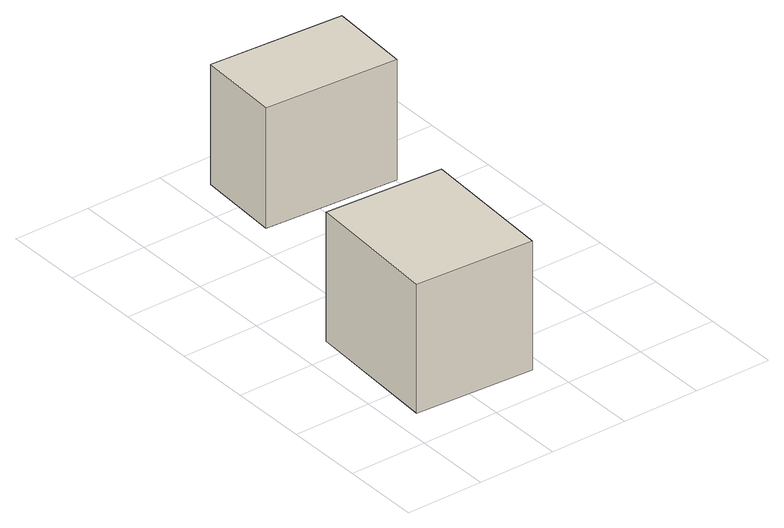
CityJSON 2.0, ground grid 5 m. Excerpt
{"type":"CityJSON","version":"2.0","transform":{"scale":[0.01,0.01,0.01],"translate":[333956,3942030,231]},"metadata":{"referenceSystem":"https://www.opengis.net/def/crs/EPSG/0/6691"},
"CityObjects":{
"building1":{"type":"Building","attributes":{"usage":"411","measuredHeight":9.1,"storeysAboveGround":2,"BuildingIDAttribute.prefecture":"14","BuildingIDAttribute.city":"14151","BuildingDetailAttribute.totalFloorArea":111.22,"BuildingDetailAttribute.buildingFootprintArea":55.61,"BuildingDetailAttribute.buildingStructureType":"601","BuildingDetailAttribute.buildingStructureOrgType":"1","BuildingDetailAttribute.orgUsage":"10","BuildingDetailAttribute.surveyYear":2015,"BuildingLandSlideRiskAttribute.description":"1","BuildingLandSlideRiskAttribute.areaType":"1"},"geometry":[{"type":"Solid","lod":"1","boundaries":[[[[0,1,2,3]],[[2,4,5,3]],[[1,6,4,2]],[[0,7,6,1]],[[3,5,7,0]],[[4,6,7,5]]]]}]},
"building2":{"type":"Building","attributes":{"usage":"411","measuredHeight":8.5,"storeysAboveGround":2,"BuildingIDAttribute.prefecture":"14","BuildingIDAttribute.city":"14151","BuildingDetailAttribute.totalFloorArea":76.4,"BuildingDetailAttribute.buildingFootprintArea":38.2,"BuildingDetailAttribute.buildingStructureType":"601","BuildingDetailAttribute.buildingStructureOrgType":"1","BuildingDetailAttribute.orgUsage":"10","BuildingDetailAttribute.surveyYear":2015,"BuildingLandSlideRiskAttribute.description":"1","BuildingLandSlideRiskAttribute.areaType":"1"},"geometry":[{"type":"Solid","lod":"1","boundaries":[[[[8,9,10,11]],[[10,12,13,11]],[[9,14,12,10]],[[8,15,14,9]],[[11,13,15,8]],[[12,14,15,13]]]]}]}
},
"vertices":[
[795,57,175],[27,103,175],[81,983,175],[848,937,175],[81,983,1016],[848,937,1016],[27,103,1016],[795,57,1016],
[1547,2723,43],[1513,2188,43],[646,2243,43],[679,2778,43],[646,2243,827],[679,2778,827],[1513,2188,827],[1547,2723,827]
]}
